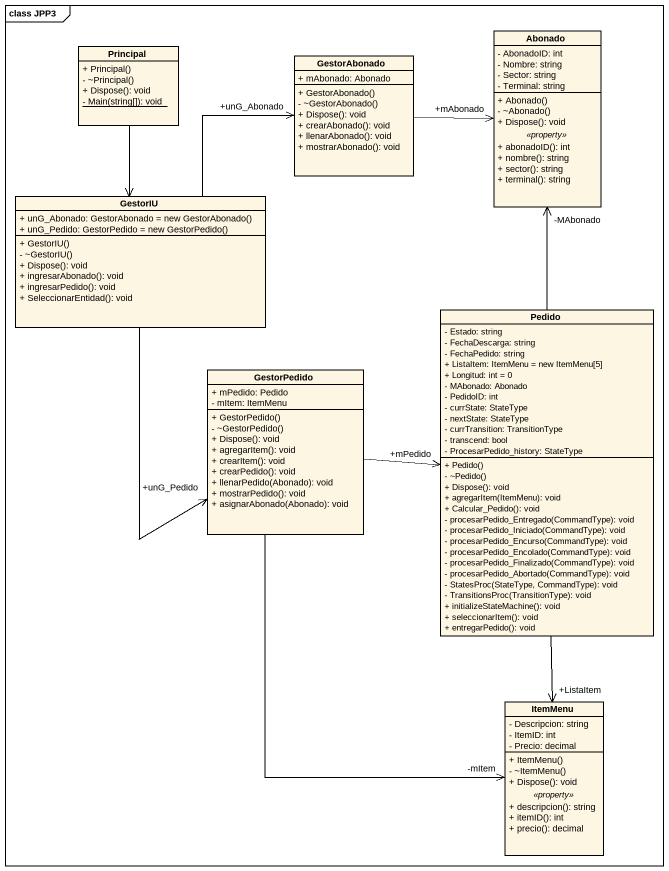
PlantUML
@startuml
mainframe class JPP3
hide circle
hide empty members
skinparam classAttributeIconSize 0
class Principal {
  + Principal()
  - ~Principal()
  + Dispose(): void
  {static} - Main(string[]): void
}
class GestorAbonado {
  + mAbonado: Abonado
  + GestorAbonado()
  - ~GestorAbonado()
  + Dispose(): void
  + crearAbonado(): void
  + llenarAbonado(): void
  + mostrarAbonado(): void
}
class Abonado {
  - AbonadoID: int
  - Nombre: string
  - Sector: string
  - Terminal: string
  --
  + Abonado()
  - ~Abonado()
  + Dispose(): void
  .. <<property>> ..
  + abonadoID(): int
  + nombre(): string
  + sector(): string
  + terminal(): string
}
class GestorIU {
  {field} + unG_Abonado: GestorAbonado = new GestorAbonado()
  {field} + unG_Pedido: GestorPedido = new GestorPedido()
  + GestorIU()
  - ~GestorIU()
  + Dispose(): void
  + ingresarAbonado(): void
  + ingresarPedido(): void
  + SeleccionarEntidad(): void
}
class Pedido {
  - Estado: string
  - FechaDescarga: string
  - FechaPedido: string
  + ListaItem: ItemMenu = new ItemMenu[5]
  + Longitud: int = 0
  - MAbonado: Abonado
  - PedidoID: int
  - currState: StateType
  - nextState: StateType
  - currTransition: TransitionType
  - transcend: bool
  - ProcesarPedido_history: StateType
  + Pedido()
  - ~Pedido()
  + Dispose(): void
  + agregarItem(ItemMenu): void
  + Calcular_Pedido(): void
  - procesarPedido_Entregado(CommandType): void
  - procesarPedido_Iniciado(CommandType): void
  - procesarPedido_Encurso(CommandType): void
  - procesarPedido_Encolado(CommandType): void
  - procesarPedido_Finalizado(CommandType): void
  - procesarPedido_Abortado(CommandType): void
  - StatesProc(StateType, CommandType): void
  - TransitionsProc(TransitionType): void
  + initializeStateMachine(): void
  + seleccionarItem(): void
  + entregarPedido(): void
}
class GestorPedido {
  + mPedido: Pedido
  - mItem: ItemMenu
  + GestorPedido()
  - ~GestorPedido()
  + Dispose(): void
  + agregarItem(): void
  + crearItem(): void
  + crearPedido(): void
  + llenarPedido(Abonado): void
  + mostrarPedido(): void
  + asignarAbonado(Abonado): void
}
class ItemMenu {
  - Descripcion: string
  - ItemID: int
  - Precio: decimal
  --
  + ItemMenu()
  - ~ItemMenu()
  + Dispose(): void
  .. <<property>> ..
  + descripcion(): string
  + itemID(): int
  + precio(): decimal
}
Principal --> GestorIU
GestorAbonado -right-> "+mAbonado" Abonado
GestorIU -up-> "+unG_Abonado" GestorAbonado
GestorIU --> "+unG_Pedido" GestorPedido
Pedido -up-> "-MAbonado" Abonado
Pedido --> "+ListaItem" ItemMenu
GestorPedido -right-> "+mPedido" Pedido
GestorPedido --> "-mItem" ItemMenu
@enduml
